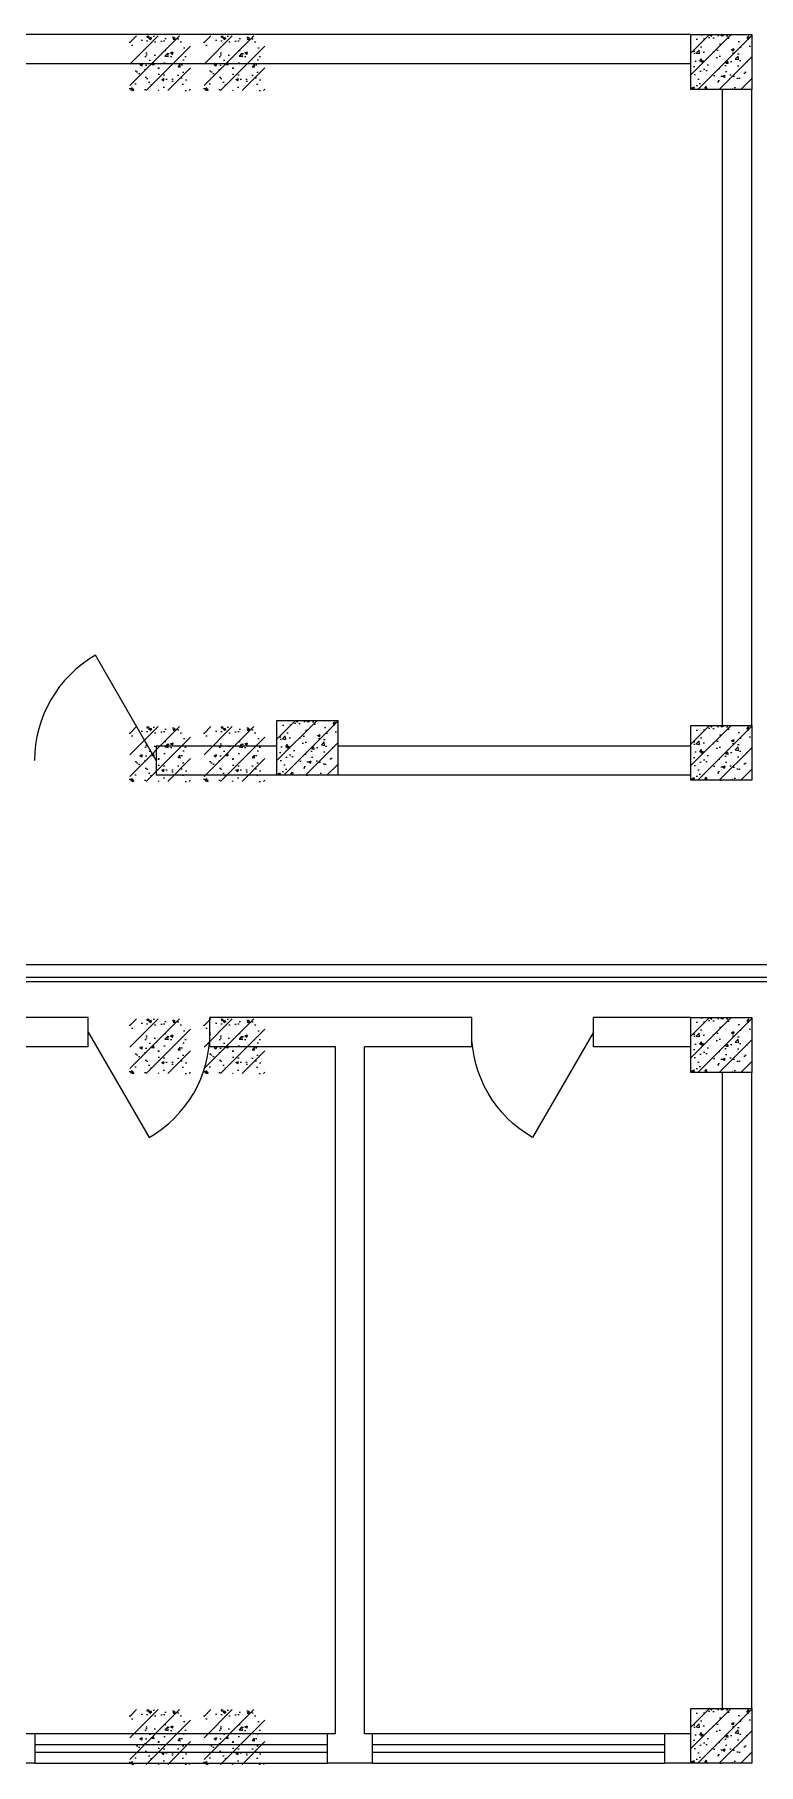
# Model space of a CAD drawing. Header units: millimetres. Extents: x 1454 to 76815, y 2126 to 32240.
# Drawn here: x 41848 to 45812, y 2126 to 11600 of the extents above; entities that cross this region are included whole.
import ezdxf
from ezdxf.enums import TextEntityAlignment as Align

# ---------------------------------------------------------------- set-up
doc = ezdxf.new("R2010")
doc.units = ezdxf.units.MM
doc.linetypes.add('CONTINOUS', pattern=[0])
for name, color, linetype in [('BD0', 7, 'Continuous'), ('C', 7, 'Continuous'), ('M', 7, 'Continuous'), ('WINDOW_TEXT', 7, 'Continuous'), ('Z', 7, 'Continuous'), ('Z1', 9, 'Continuous'), ('文字说明', 7, 'Continuous')]:
    doc.layers.add(name, color=color, linetype=linetype)
doc.styles.add('SIMPLEX', font='SIMPLEX.SHX')

# ---------------------------------------------------------------- blocks, each defined once
blk = doc.blocks.new('_DBLK')
blk.add_line((-0.5, 0), (0, -0.866))
blk.add_arc((-0.5, 0), 1, 300, 0)
at = {"layer": 'WINDOW_TEXT', "style": 'SIMPLEX', "flags": 9}
blk.add_attdef('A', text='', height=1, dxfattribs=at).set_placement((0, 1.5), align=Align.MIDDLE)

msp = doc.modelspace()

# ---------------------------------------------------------------- hatches: boundary and pattern name
at = {"layer": 'Z1'}
h = msp.add_hatch(dxfattribs=at)
h.set_pattern_fill('ANSI31', color=256, scale=666.666667, style=0)
h.set_pattern_definition([(45, (-1643258.67, -96398.72), (-58.925565, 58.925565), [])])
h.paths.add_polyline_path([(42369, 11592.9), (42702.3, 11592.9), (42702.3, 11292.9), (42369, 11292.9)])
h = msp.add_hatch(dxfattribs=at)
h.set_pattern_fill('AR-CONC', color=256, scale=20, style=0)
h.set_pattern_definition([(50, (-1643258.67, -96398.72), (143.4520365, -12.550427), [15, -165]), (355, (-1643258.67, -96398.72), (-27.750267, 150.438427), [12, -132]), (100.4514, (-1643246.72, -96399.76), (115.701876, 137.887908), [12.748038, -140.228422]), (46.1842, (-1643258.67, -96358.72), (213.44821, -33.103803), [22.5, -247.5]), (96.6356, (-1643240.89, -96361.48), (186.93254, 194.823574), [19.122058, -210.3426]), (351.1842, (-1643258.67, -96358.72), (186.93239, 194.82372), [18, -198]), (21, (-1643238.67, -96368.72), (119.3814104, -80.523778), [15, -165]), (326, (-1643238.67, -96368.72), (48.663066, 145.030009), [12, -132]), (71.4514, (-1643228.72, -96375.43), (168.044526, 64.506099), [12.748038, -140.228422]), (37.5, (-1643258.673, -96398.716), (2.431971, 66.5787708), [0, -130.4, 0, -134, 0, -132.5]), (7.5, (-1643258.67, -96398.72), (52.6139075, 78.8823424), [0, -76.4, 0, -127.4, 0, -50.5]), (327.5, (-1643303.273, -96398.716), (106.7644872, -4.5109743), [0, -50, 0, -156, 0, -207]), (317.5, (-1643323.27, -96398.72), (116.637234, 20.0209965), [0, -65, 0, -103.6, 0, -147])])
h.paths.add_polyline_path([(42369, 11592.9), (42702.3, 11592.9), (42702.3, 11292.9), (42369, 11292.9)])
h = msp.add_hatch(dxfattribs=at)
h.set_pattern_fill('ANSI31', color=256, scale=666.666667, style=0)
h.set_pattern_definition([(45, (-1642852.01, -96398.72), (-58.925565, 58.925565), [])])
h.paths.add_polyline_path([(42775.6, 11592.9), (43109, 11592.9), (43109, 11292.9), (42775.6, 11292.9)])
h = msp.add_hatch(dxfattribs=at)
h.set_pattern_fill('AR-CONC', color=256, scale=20, style=0)
h.set_pattern_definition([(50, (-1642852.01, -96398.72), (143.4520365, -12.550427), [15, -165]), (355, (-1642852, -96398.72), (-27.750267, 150.438427), [12, -132]), (100.4514, (-1642840.05, -96399.76), (115.701876, 137.887908), [12.748038, -140.228422]), (46.1842, (-1642852, -96358.72), (213.44821, -33.103803), [22.5, -247.5]), (96.6356, (-1642834.22, -96361.48), (186.93254, 194.823574), [19.122058, -210.3426]), (351.1842, (-1642852, -96358.72), (186.93239, 194.82372), [18, -198]), (21, (-1642832.01, -96368.72), (119.3814104, -80.523778), [15, -165]), (326, (-1642832, -96368.72), (48.663066, 145.030009), [12, -132]), (71.4514, (-1642822.06, -96375.43), (168.044526, 64.506099), [12.748038, -140.228422]), (37.5, (-1642852.007, -96398.716), (2.431971, 66.5787708), [0, -130.4, 0, -134, 0, -132.5]), (7.5, (-1642852.01, -96398.72), (52.6139075, 78.8823424), [0, -76.4, 0, -127.4, 0, -50.5]), (327.5, (-1642896.607, -96398.716), (106.7644872, -4.5109743), [0, -50, 0, -156, 0, -207]), (317.5, (-1642916.61, -96398.72), (116.637234, 20.0209965), [0, -65, 0, -103.6, 0, -147])])
h.paths.add_polyline_path([(42775.6, 11592.9), (43109, 11592.9), (43109, 11292.9), (42775.6, 11292.9)])
h = msp.add_hatch(dxfattribs=at)
h.set_pattern_fill('ANSI31', color=256, scale=666.666667, style=0)
h.set_pattern_definition([(45, (-1433381.046, -522395.14), (-58.925565, 58.925565), [])])
h.paths.add_polyline_path([(45441.7, 11599.6), (45775.1, 11599.6), (45775.1, 11299.6), (45441.7, 11299.6)])
h = msp.add_hatch(dxfattribs=at)
h.set_pattern_fill('AR-CONC', color=256, scale=20, style=0)
h.set_pattern_definition([(50, (-1433381.05, -522395.14), (143.4520365, -12.550427), [15, -165]), (355, (-1433381.05, -522395.14), (-27.750267, 150.438427), [12, -132]), (100.4514, (-1433369.09, -522396.18), (115.701876, 137.887908), [12.748038, -140.228422]), (46.1842, (-1433381.05, -522355.14), (213.44821, -33.103803), [22.5, -247.5]), (96.6356, (-1433363.26, -522357.9), (186.93254, 194.823574), [19.122058, -210.3426]), (351.1842, (-1433381.05, -522355.14), (186.93239, 194.82372), [18, -198]), (21, (-1433361.05, -522365.14), (119.38141, -80.523778), [15, -165]), (326, (-1433361.05, -522365.14), (48.663066, 145.030009), [12, -132]), (71.4514, (-1433351.1, -522371.85), (168.044526, 64.506099), [12.748038, -140.228422]), (37.5, (-1433381.046, -522395.14), (2.431971, 66.5787708), [0, -130.4, 0, -134, 0, -132.5]), (7.5, (-1433381.046, -522395.14), (52.6139075, 78.8823424), [0, -76.4, 0, -127.4, 0, -50.5]), (327.5, (-1433425.646, -522395.14), (106.7644872, -4.5109743), [0, -50, 0, -156, 0, -207]), (317.5, (-1433445.65, -522395.14), (116.637234, 20.0209965), [0, -65, 0, -103.6, 0, -147])])
h.paths.add_polyline_path([(45441.7, 11599.6), (45775.1, 11599.6), (45775.1, 11299.6), (45441.7, 11299.6)])
h = msp.add_hatch(dxfattribs=at)
h.set_pattern_fill('ANSI31', color=256, scale=666.666667, style=0)
h.set_pattern_definition([(45, (-1643258.67, -100182.05), (-58.925565, 58.925565), [])])
h.paths.add_polyline_path([(42369, 7809.6), (42702.3, 7809.6), (42702.3, 7509.6), (42369, 7509.6)])
h = msp.add_hatch(dxfattribs=at)
h.set_pattern_fill('AR-CONC', color=256, scale=20, style=0)
h.set_pattern_definition([(50, (-1643258.67, -100182.05), (143.4520365, -12.550427), [15, -165]), (355, (-1643258.67, -100182.05), (-27.750267, 150.438427), [12, -132]), (100.4514, (-1643246.72, -100183.1), (115.701876, 137.887908), [12.748038, -140.228422]), (46.1842, (-1643258.67, -100142.05), (213.44821, -33.103803), [22.5, -247.5]), (96.6356, (-1643240.89, -100144.8), (186.93254, 194.823574), [19.122058, -210.3426]), (351.1842, (-1643258.67, -100142.05), (186.93239, 194.82372), [18, -198]), (21, (-1643238.67, -100152.05), (119.3814104, -80.523778), [15, -165]), (326, (-1643238.67, -100152.05), (48.663066, 145.030009), [12, -132]), (71.4514, (-1643228.72, -100158.76), (168.044526, 64.506099), [12.748038, -140.228422]), (37.5, (-1643258.673, -100182.05), (2.431971, 66.5787708), [0, -130.4, 0, -134, 0, -132.5]), (7.5, (-1643258.67, -100182.05), (52.6139075, 78.8823424), [0, -76.4, 0, -127.4, 0, -50.5]), (327.5, (-1643303.273, -100182.05), (106.7644872, -4.5109743), [0, -50, 0, -156, 0, -207]), (317.5, (-1643323.27, -100182.05), (116.637234, 20.0209965), [0, -65, 0, -103.6, 0, -147])])
h.paths.add_polyline_path([(42369, 7809.6), (42702.3, 7809.6), (42702.3, 7509.6), (42369, 7509.6)])
h = msp.add_hatch(dxfattribs=at)
h.set_pattern_fill('ANSI31', color=256, scale=666.666667, style=0)
h.set_pattern_definition([(45, (-1642852.01, -100182.05), (-58.925565, 58.925565), [])])
h.paths.add_polyline_path([(42775.6, 7809.6), (43109, 7809.6), (43109, 7509.6), (42775.6, 7509.6)])
h = msp.add_hatch(dxfattribs=at)
h.set_pattern_fill('AR-CONC', color=256, scale=20, style=0)
h.set_pattern_definition([(50, (-1642852.01, -100182.05), (143.4520365, -12.550427), [15, -165]), (355, (-1642852, -100182.05), (-27.750267, 150.438427), [12, -132]), (100.4514, (-1642840.05, -100183.1), (115.701876, 137.887908), [12.748038, -140.228422]), (46.1842, (-1642852, -100142.05), (213.44821, -33.103803), [22.5, -247.5]), (96.6356, (-1642834.22, -100144.8), (186.93254, 194.823574), [19.122058, -210.3426]), (351.1842, (-1642852, -100142.05), (186.93239, 194.82372), [18, -198]), (21, (-1642832.01, -100152.05), (119.3814104, -80.523778), [15, -165]), (326, (-1642832, -100152.05), (48.663066, 145.030009), [12, -132]), (71.4514, (-1642822.06, -100158.76), (168.044526, 64.506099), [12.748038, -140.228422]), (37.5, (-1642852.007, -100182.05), (2.431971, 66.5787708), [0, -130.4, 0, -134, 0, -132.5]), (7.5, (-1642852.01, -100182.05), (52.6139075, 78.8823424), [0, -76.4, 0, -127.4, 0, -50.5]), (327.5, (-1642896.607, -100182.05), (106.7644872, -4.5109743), [0, -50, 0, -156, 0, -207]), (317.5, (-1642916.61, -100182.05), (116.637234, 20.0209965), [0, -65, 0, -103.6, 0, -147])])
h.paths.add_polyline_path([(42775.6, 7809.6), (43109, 7809.6), (43109, 7509.6), (42775.6, 7509.6)])
h = msp.add_hatch(dxfattribs=at)
h.set_pattern_fill('AR-CONC', color=256, scale=20, style=0)
h.set_pattern_definition([(50, (-1435647.71, -526151.25), (143.4520365, -12.550427), [15, -165]), (355, (-1435647.71, -526151.25), (-27.750267, 150.438427), [12, -132]), (100.4514, (-1435635.76, -526152.3), (115.701876, 137.887908), [12.748038, -140.228422]), (46.1842, (-1435647.71, -526111.25), (213.44821, -33.103803), [22.5, -247.5]), (96.6356, (-1435629.93, -526114.01), (186.93254, 194.823574), [19.122058, -210.3426]), (351.1842, (-1435647.71, -526111.25), (186.93239, 194.82372), [18, -198]), (21, (-1435627.71, -526121.25), (119.38141, -80.523778), [15, -165]), (326, (-1435627.71, -526121.25), (48.663066, 145.030009), [12, -132]), (71.4514, (-1435617.76, -526127.97), (168.044526, 64.506099), [12.748038, -140.228422]), (37.5, (-1435647.71, -526151.255), (2.431971, 66.5787708), [0, -130.4, 0, -134, 0, -132.5]), (7.5, (-1435647.71, -526151.255), (52.6139075, 78.8823424), [0, -76.4, 0, -127.4, 0, -50.5]), (327.5, (-1435692.31, -526151.255), (106.7644872, -4.5109743), [0, -50, 0, -156, 0, -207]), (317.5, (-1435712.31, -526151.255), (116.637234, 20.0209965), [0, -65, 0, -103.6, 0, -147])])
h.paths.add_polyline_path([(43175.1, 7843.5), (43508.4, 7843.5), (43508.4, 7543.5), (43175.1, 7543.5)])
h = msp.add_hatch(dxfattribs=at)
h.set_pattern_fill('ANSI31', color=256, scale=666.666667, style=0)
h.set_pattern_definition([(45, (-1435647.71, -526151.255), (-58.925565, 58.925565), [])])
h.paths.add_polyline_path([(43175.1, 7843.5), (43508.4, 7843.5), (43508.4, 7543.5), (43175.1, 7543.5)])
h = msp.add_hatch(dxfattribs=at)
h.set_pattern_fill('ANSI31', color=256, scale=666.666667, style=0)
h.set_pattern_definition([(45, (-1433381.046, -526178.47), (-58.925565, 58.925565), [])])
h.paths.add_polyline_path([(45441.7, 7816.3), (45775.1, 7816.3), (45775.1, 7516.3), (45441.7, 7516.3)])
h = msp.add_hatch(dxfattribs=at)
h.set_pattern_fill('AR-CONC', color=256, scale=20, style=0)
h.set_pattern_definition([(50, (-1433381.05, -526178.47), (143.4520365, -12.550427), [15, -165]), (355, (-1433381.05, -526178.47), (-27.750267, 150.438427), [12, -132]), (100.4514, (-1433369.09, -526179.52), (115.701876, 137.887908), [12.748038, -140.228422]), (46.1842, (-1433381.05, -526138.47), (213.44821, -33.103803), [22.5, -247.5]), (96.6356, (-1433363.26, -526141.23), (186.93254, 194.823574), [19.122058, -210.3426]), (351.1842, (-1433381.05, -526138.47), (186.93239, 194.82372), [18, -198]), (21, (-1433361.05, -526148.47), (119.38141, -80.523778), [15, -165]), (326, (-1433361.05, -526148.47), (48.663066, 145.030009), [12, -132]), (71.4514, (-1433351.1, -526155.18), (168.044526, 64.506099), [12.748038, -140.228422]), (37.5, (-1433381.046, -526178.47), (2.431971, 66.5787708), [0, -130.4, 0, -134, 0, -132.5]), (7.5, (-1433381.046, -526178.47), (52.6139075, 78.8823424), [0, -76.4, 0, -127.4, 0, -50.5]), (327.5, (-1433425.646, -526178.47), (106.7644872, -4.5109743), [0, -50, 0, -156, 0, -207]), (317.5, (-1433445.65, -526178.47), (116.637234, 20.0209965), [0, -65, 0, -103.6, 0, -147])])
h.paths.add_polyline_path([(45441.7, 7816.3), (45775.1, 7816.3), (45775.1, 7516.3), (45441.7, 7516.3)])
h = msp.add_hatch(dxfattribs=at)
h.set_pattern_fill('ANSI31', color=256, scale=666.666667, style=0)
h.set_pattern_definition([(45, (-1643258.67, -101782.05), (-58.925565, 58.925565), [])])
h.paths.add_polyline_path([(42369, 6209.6), (42702.3, 6209.6), (42702.3, 5909.6), (42369, 5909.6)])
h = msp.add_hatch(dxfattribs=at)
h.set_pattern_fill('AR-CONC', color=256, scale=20, style=0)
h.set_pattern_definition([(50, (-1643258.67, -101782.05), (143.4520365, -12.550427), [15, -165]), (355, (-1643258.67, -101782.05), (-27.750267, 150.438427), [12, -132]), (100.4514, (-1643246.72, -101783.1), (115.701876, 137.887908), [12.748038, -140.228422]), (46.1842, (-1643258.67, -101742.05), (213.44821, -33.103803), [22.5, -247.5]), (96.6356, (-1643240.89, -101744.8), (186.93254, 194.823574), [19.122058, -210.3426]), (351.1842, (-1643258.67, -101742.05), (186.93239, 194.82372), [18, -198]), (21, (-1643238.67, -101752.05), (119.3814104, -80.523778), [15, -165]), (326, (-1643238.67, -101752.05), (48.663066, 145.030009), [12, -132]), (71.4514, (-1643228.72, -101758.76), (168.044526, 64.506099), [12.748038, -140.228422]), (37.5, (-1643258.673, -101782.05), (2.431971, 66.5787708), [0, -130.4, 0, -134, 0, -132.5]), (7.5, (-1643258.67, -101782.05), (52.6139075, 78.8823424), [0, -76.4, 0, -127.4, 0, -50.5]), (327.5, (-1643303.273, -101782.05), (106.7644872, -4.5109743), [0, -50, 0, -156, 0, -207]), (317.5, (-1643323.27, -101782.05), (116.637234, 20.0209965), [0, -65, 0, -103.6, 0, -147])])
h.paths.add_polyline_path([(42369, 6209.6), (42702.3, 6209.6), (42702.3, 5909.6), (42369, 5909.6)])
h = msp.add_hatch(dxfattribs=at)
h.set_pattern_fill('ANSI31', color=256, scale=666.666667, style=0)
h.set_pattern_definition([(45, (-1642852.01, -101782.05), (-58.925565, 58.925565), [])])
h.paths.add_polyline_path([(42775.6, 6209.6), (43109, 6209.6), (43109, 5909.6), (42775.6, 5909.6)])
h = msp.add_hatch(dxfattribs=at)
h.set_pattern_fill('AR-CONC', color=256, scale=20, style=0)
h.set_pattern_definition([(50, (-1642852.01, -101782.05), (143.4520365, -12.550427), [15, -165]), (355, (-1642852, -101782.05), (-27.750267, 150.438427), [12, -132]), (100.4514, (-1642840.05, -101783.1), (115.701876, 137.887908), [12.748038, -140.228422]), (46.1842, (-1642852, -101742.05), (213.44821, -33.103803), [22.5, -247.5]), (96.6356, (-1642834.22, -101744.8), (186.93254, 194.823574), [19.122058, -210.3426]), (351.1842, (-1642852, -101742.05), (186.93239, 194.82372), [18, -198]), (21, (-1642832.01, -101752.05), (119.3814104, -80.523778), [15, -165]), (326, (-1642832, -101752.05), (48.663066, 145.030009), [12, -132]), (71.4514, (-1642822.06, -101758.76), (168.044526, 64.506099), [12.748038, -140.228422]), (37.5, (-1642852.007, -101782.05), (2.431971, 66.5787708), [0, -130.4, 0, -134, 0, -132.5]), (7.5, (-1642852.01, -101782.05), (52.6139075, 78.8823424), [0, -76.4, 0, -127.4, 0, -50.5]), (327.5, (-1642896.607, -101782.05), (106.7644872, -4.5109743), [0, -50, 0, -156, 0, -207]), (317.5, (-1642916.61, -101782.05), (116.637234, 20.0209965), [0, -65, 0, -103.6, 0, -147])])
h.paths.add_polyline_path([(42775.6, 6209.6), (43109, 6209.6), (43109, 5909.6), (42775.6, 5909.6)])
h = msp.add_hatch(dxfattribs=at)
h.set_pattern_fill('ANSI31', color=256, scale=666.666667, style=0)
h.set_pattern_definition([(45, (-1433381.046, -527778.47), (-58.925565, 58.925565), [])])
h.paths.add_polyline_path([(45441.7, 6216.3), (45775.1, 6216.3), (45775.1, 5916.3), (45441.7, 5916.3)])
h = msp.add_hatch(dxfattribs=at)
h.set_pattern_fill('AR-CONC', color=256, scale=20, style=0)
h.set_pattern_definition([(50, (-1433381.05, -527778.47), (143.4520365, -12.550427), [15, -165]), (355, (-1433381.05, -527778.47), (-27.750267, 150.438427), [12, -132]), (100.4514, (-1433369.09, -527779.52), (115.701876, 137.887908), [12.748038, -140.228422]), (46.1842, (-1433381.05, -527738.47), (213.44821, -33.103803), [22.5, -247.5]), (96.6356, (-1433363.26, -527741.23), (186.93254, 194.823574), [19.122058, -210.3426]), (351.1842, (-1433381.05, -527738.47), (186.93239, 194.82372), [18, -198]), (21, (-1433361.05, -527748.47), (119.38141, -80.523778), [15, -165]), (326, (-1433361.05, -527748.47), (48.663066, 145.030009), [12, -132]), (71.4514, (-1433351.1, -527755.18), (168.044526, 64.506099), [12.748038, -140.228422]), (37.5, (-1433381.046, -527778.47), (2.431971, 66.5787708), [0, -130.4, 0, -134, 0, -132.5]), (7.5, (-1433381.046, -527778.47), (52.6139075, 78.8823424), [0, -76.4, 0, -127.4, 0, -50.5]), (327.5, (-1433425.646, -527778.47), (106.7644872, -4.5109743), [0, -50, 0, -156, 0, -207]), (317.5, (-1433445.65, -527778.47), (116.637234, 20.0209965), [0, -65, 0, -103.6, 0, -147])])
h.paths.add_polyline_path([(45441.7, 6216.3), (45775.1, 6216.3), (45775.1, 5916.3), (45441.7, 5916.3)])
h = msp.add_hatch(dxfattribs=at)
h.set_pattern_fill('ANSI31', color=256, scale=666.666667, style=0)
h.set_pattern_definition([(45, (-1643258.67, -105565.38), (-58.925565, 58.925565), [])])
h.paths.add_polyline_path([(42369, 2426.3), (42702.3, 2426.3), (42702.3, 2126.3), (42369, 2126.3)])
h = msp.add_hatch(dxfattribs=at)
h.set_pattern_fill('AR-CONC', color=256, scale=20, style=0)
h.set_pattern_definition([(50, (-1643258.67, -105565.38), (143.4520365, -12.550427), [15, -165]), (355, (-1643258.67, -105565.38), (-27.750267, 150.438427), [12, -132]), (100.4514, (-1643246.72, -105566.43), (115.701876, 137.887908), [12.748038, -140.228422]), (46.1842, (-1643258.67, -105525.38), (213.44821, -33.103803), [22.5, -247.5]), (96.6356, (-1643240.89, -105528.14), (186.93254, 194.823574), [19.122058, -210.3426]), (351.1842, (-1643258.67, -105525.38), (186.93239, 194.82372), [18, -198]), (21, (-1643238.67, -105535.38), (119.3814104, -80.523778), [15, -165]), (326, (-1643238.67, -105535.38), (48.663066, 145.030009), [12, -132]), (71.4514, (-1643228.72, -105542.1), (168.044526, 64.506099), [12.748038, -140.228422]), (37.5, (-1643258.673, -105565.383), (2.431971, 66.5787708), [0, -130.4, 0, -134, 0, -132.5]), (7.5, (-1643258.67, -105565.38), (52.6139075, 78.8823424), [0, -76.4, 0, -127.4, 0, -50.5]), (327.5, (-1643303.273, -105565.383), (106.7644872, -4.5109743), [0, -50, 0, -156, 0, -207]), (317.5, (-1643323.27, -105565.38), (116.637234, 20.0209965), [0, -65, 0, -103.6, 0, -147])])
h.paths.add_polyline_path([(42369, 2426.3), (42702.3, 2426.3), (42702.3, 2126.3), (42369, 2126.3)])
h = msp.add_hatch(dxfattribs=at)
h.set_pattern_fill('ANSI31', color=256, scale=666.666667, style=0)
h.set_pattern_definition([(45, (-1642852.01, -105565.38), (-58.925565, 58.925565), [])])
h.paths.add_polyline_path([(42775.6, 2426.3), (43109, 2426.3), (43109, 2126.3), (42775.6, 2126.3)])
h = msp.add_hatch(dxfattribs=at)
h.set_pattern_fill('AR-CONC', color=256, scale=20, style=0)
h.set_pattern_definition([(50, (-1642852.01, -105565.38), (143.4520365, -12.550427), [15, -165]), (355, (-1642852, -105565.38), (-27.750267, 150.438427), [12, -132]), (100.4514, (-1642840.05, -105566.43), (115.701876, 137.887908), [12.748038, -140.228422]), (46.1842, (-1642852, -105525.38), (213.44821, -33.103803), [22.5, -247.5]), (96.6356, (-1642834.22, -105528.14), (186.93254, 194.823574), [19.122058, -210.3426]), (351.1842, (-1642852, -105525.38), (186.93239, 194.82372), [18, -198]), (21, (-1642832.01, -105535.38), (119.3814104, -80.523778), [15, -165]), (326, (-1642832, -105535.38), (48.663066, 145.030009), [12, -132]), (71.4514, (-1642822.06, -105542.1), (168.044526, 64.506099), [12.748038, -140.228422]), (37.5, (-1642852.007, -105565.383), (2.431971, 66.5787708), [0, -130.4, 0, -134, 0, -132.5]), (7.5, (-1642852.01, -105565.38), (52.6139075, 78.8823424), [0, -76.4, 0, -127.4, 0, -50.5]), (327.5, (-1642896.607, -105565.383), (106.7644872, -4.5109743), [0, -50, 0, -156, 0, -207]), (317.5, (-1642916.61, -105565.38), (116.637234, 20.0209965), [0, -65, 0, -103.6, 0, -147])])
h.paths.add_polyline_path([(42775.6, 2426.3), (43109, 2426.3), (43109, 2126.3), (42775.6, 2126.3)])
h = msp.add_hatch(dxfattribs=at)
h.set_pattern_fill('ANSI31', color=256, scale=666.666667, style=0)
h.set_pattern_definition([(45, (-1433381.046, -531561.804), (-58.925565, 58.925565), [])])
h.paths.add_polyline_path([(45441.7, 2432.9), (45775.1, 2432.9), (45775.1, 2132.9), (45441.7, 2132.9)])
h = msp.add_hatch(dxfattribs=at)
h.set_pattern_fill('AR-CONC', color=256, scale=20, style=0)
h.set_pattern_definition([(50, (-1433381.05, -531561.8), (143.4520365, -12.550427), [15, -165]), (355, (-1433381.05, -531561.8), (-27.750267, 150.438427), [12, -132]), (100.4514, (-1433369.09, -531562.85), (115.701876, 137.887908), [12.748038, -140.228422]), (46.1842, (-1433381.05, -531521.8), (213.44821, -33.103803), [22.5, -247.5]), (96.6356, (-1433363.26, -531524.56), (186.93254, 194.823574), [19.122058, -210.3426]), (351.1842, (-1433381.05, -531521.8), (186.93239, 194.82372), [18, -198]), (21, (-1433361.05, -531531.8), (119.38141, -80.523778), [15, -165]), (326, (-1433361.05, -531531.8), (48.663066, 145.030009), [12, -132]), (71.4514, (-1433351.1, -531538.51), (168.044526, 64.506099), [12.748038, -140.228422]), (37.5, (-1433381.046, -531561.804), (2.431971, 66.5787708), [0, -130.4, 0, -134, 0, -132.5]), (7.5, (-1433381.046, -531561.804), (52.6139075, 78.8823424), [0, -76.4, 0, -127.4, 0, -50.5]), (327.5, (-1433425.646, -531561.804), (106.7644872, -4.5109743), [0, -50, 0, -156, 0, -207]), (317.5, (-1433445.65, -531561.8), (116.637234, 20.0209965), [0, -65, 0, -103.6, 0, -147])])
h.paths.add_polyline_path([(45441.7, 2432.9), (45775.1, 2432.9), (45775.1, 2132.9), (45441.7, 2132.9)])

# ---------------------------------------------------------------- linework, layer by layer
at = {"layer": 'BD0'}
for p, q in [((45441.7, 11599.6), (41541.7, 11599.6)), ((45441.7, 11439.6), (41541.7, 11439.6)), ((45615.1, 7816.3), (45615.1, 11299.6)), ((45775.1, 7816.3), (45775.1, 11299.6)), ((42514.5, 7703.5), (42514.5, 7543.5)), ((43175.1, 7703.5), (42514.5, 7703.5)), ((45441.7, 7703.5), (43508.4, 7703.5)), ((43175.1, 7543.5), (42514.5, 7543.5)), ((45441.7, 7543.5), (43508.4, 7543.5)), ((42141.7, 6216.3), (41541.7, 6216.3)), ((42141.7, 6056.3), (42141.7, 6216.3)), ((42808.4, 6056.3), (42808.4, 6216.3)), ((44241.7, 6216.3), (42808.4, 6216.3)), ((44241.7, 6056.3), (44241.7, 6216.3)), ((45441.7, 6216.3), (44908.4, 6216.3)), ((44908.4, 6056.3), (44908.4, 6216.3)), ((42141.7, 6056.3), (41541.7, 6056.3)), ((43495.1, 6056.3), (42808.4, 6056.3)), ((43495.1, 2292.9), (43495.1, 6056.3)), ((43655.1, 2292.9), (43655.1, 6056.3)), ((44241.7, 6056.3), (43655.1, 6056.3)), ((45441.7, 6056.3), (44908.4, 6056.3)), ((45615.1, 2432.9), (45615.1, 5916.3)), ((45775.1, 2432.9), (45775.1, 5916.3)), ((41851.7, 2292.9), (41541.7, 2292.9)), ((41851.7, 2132.9), (41851.7, 2292.9)), ((43495.1, 2292.9), (43451.7, 2292.9)), ((43451.7, 2132.9), (43451.7, 2292.9)), ((43698.4, 2292.9), (43655.1, 2292.9)), ((43698.4, 2132.9), (43698.4, 2292.9)), ((45441.7, 2292.9), (45298.4, 2292.9)), ((45298.4, 2132.9), (45298.4, 2292.9)), ((41851.7, 2132.9), (41541.7, 2132.9)), ((43698.4, 2132.9), (43451.7, 2132.9)), ((45441.7, 2132.9), (45298.4, 2132.9))]:
    msp.add_line(p, q, dxfattribs=at)
at = {"layer": 'C', "color": 7}
for p, q in [((43451.7, 2292.9), (41851.7, 2292.9)), ((45298.4, 2292.9), (43698.4, 2292.9)), ((43451.7, 2232.9), (41851.7, 2232.9)), ((41851.7, 2192.9), (43451.7, 2192.9)), ((45298.4, 2232.9), (43698.4, 2232.9)), ((43698.4, 2192.9), (45298.4, 2192.9)), ((41851.7, 2132.9), (43451.7, 2132.9)), ((43698.4, 2132.9), (45298.4, 2132.9))]:
    msp.add_line(p, q, dxfattribs=at)
at = {"layer": 'Z'}
for points in [[(45441.7, 11599.6), (45775.1, 11599.6), (45775.1, 11299.6), (45441.7, 11299.6)], [(43175.1, 7843.5), (43508.4, 7843.5), (43508.4, 7543.5), (43175.1, 7543.5)], [(45441.7, 7816.3), (45775.1, 7816.3), (45775.1, 7516.3), (45441.7, 7516.3)], [(45441.7, 6216.3), (45775.1, 6216.3), (45775.1, 5916.3), (45441.7, 5916.3)], [(45441.7, 2432.9), (45775.1, 2432.9), (45775.1, 2132.9), (45441.7, 2132.9)]]:
    msp.add_lwpolyline(points, close=True, dxfattribs=at)
at = {"layer": '文字说明', "color": 2, "linetype": 'CONTINOUS'}
msp.add_line((61605, 6504.6), (22669.7, 6504.6), dxfattribs=at)
at = {"layer": '文字说明', "color": 5, "linetype": 'CONTINOUS'}
msp.add_line((61605, 6412.7), (22568.2, 6412.7), dxfattribs=at)
at = {"layer": '文字说明', "color": 1, "linetype": 'CONTINOUS'}
msp.add_line((61605, 6436.2), (22615.1, 6436.2), dxfattribs=at)

# ---------------------------------------------------------------- block references
at = {"layer": 'M', "xscale": 666.6666666665114, "yscale": 666.6666666666277, "zscale": 666.6666666666666, "rotation": 180}
msp.add_blockref('_DBLK', (42181.1, 7623.5), dxfattribs=at)
at = {"layer": 'M', "yscale": 666.6666666666277, "zscale": 666.6666666666666}
for p, xscale in [((42475.1, 6136.3), 666.6666666665114), ((44575.1, 6136.3), -666.6666666665114)]:
    msp.add_blockref('_DBLK', p, dxfattribs=dict(at, xscale=xscale))

doc.saveas('drawing.dxf')
